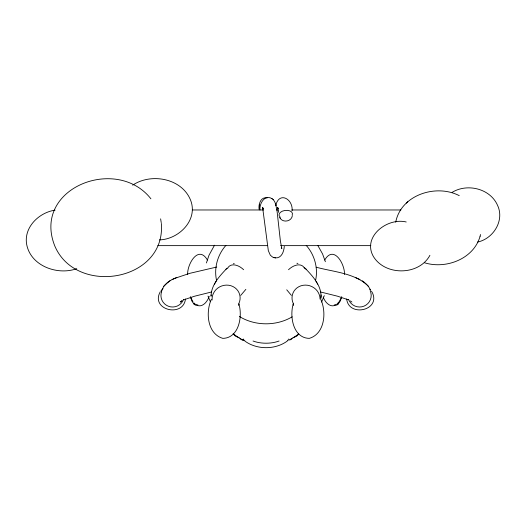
<?xml version="1.0" encoding="UTF-8"?>
<svg xmlns="http://www.w3.org/2000/svg" width="526" height="526" viewBox="0 0 526 526"><rect width="100%" height="100%" fill="white"/><g stroke="black" fill="none" stroke-linecap="round" stroke-linejoin="round"><path stroke-width="0.79" d="M259.298 209.637C258.305 204.338 260.501 196.599 267.32 197.842M259.246 209.387L259.331 204.502L259.436 205.712M305.474 268.602C313.128 276.643 322.379 286.585 320.86 298.59M321.024 297.335L321.09 294.928M211.077 296.21C211.11 285.105 219.48 276.183 226.66 268.602M187.664 274.559C186.98 264.598 198.282 244.373 207.415 260.015M259.962 210.032C259.279 203.457 264.848 193.989 272.198 198.795M185.468 298.998C183.272 318.02 149.976 309.913 160.312 291.7M315.639 280.128C318.263 267.898 314.502 254.696 306.224 245.392M284.296 246.385C283.941 251.441 281.601 258.457 275.315 257.865M395.703 222.228C400.924 194.876 436.1 183.633 459.251 195.646M275.709 205.502C279.175 191.037 293.225 199.019 292.088 210.775M480.1 236.227L480.521 234.511M292.344 215.732C291.496 221.834 282.166 223.116 279.766 217.435M206.409 262.961L209 255.255L214.516 245.195M293.324 303.699C289.359 316.218 293.094 338.126 309.314 338.369C324.864 333.767 326.666 312.181 320.788 299.379M341.716 296.914L340.19 301.142L338.257 303.969M480.1 236.227C473.67 259.042 445.798 269.483 424.377 262.717M291.864 338.382L289.846 340.072M161.245 291.858L163.737 286.354L168.11 282.12M324.305 295.645L321.577 302.055M209.21 296.335C207.606 301.444 202.24 308.42 196.283 304.889M341.729 296.999L339.198 301.674L336.995 304.074M211.347 299.379C205.462 312.181 207.27 333.767 222.82 338.369C239.041 338.126 242.775 316.218 238.811 303.699M238.462 305.356L239.028 304.199M429.913 255.301C419.031 275.65 385.17 276.058 373.348 256.432C362.105 236.654 387.419 217.323 406.217 221.985M214.437 284.145L215.081 283.08M215.509 282.363L216.133 281.318M324.72 260.015C333.852 244.373 345.155 264.598 344.471 274.559M240.763 295.356L245.866 289.346M225.91 245.392C217.626 254.696 213.872 267.898 216.495 280.128M161.074 290.641L162.942 288.761M163.737 286.354C166.466 282.949 170.056 280.305 174.099 278.662M225.95 269.286L227.219 268.076M406.263 203.115L407.801 201.728M338.257 303.969L336.883 304.955M287.42 340.947C275.414 349.915 256.721 349.915 244.715 340.947M168.3 282.002L169.944 280.779M181.746 300.938L180.24 302.055L182.101 300.694M132.651 185.172C151.449 172.495 182.568 178.445 190.866 200.899C197.934 220.578 178.406 239.415 159.391 239.895M292.2 316.816C276.433 326.232 254.952 326.159 239.337 316.442M452.136 192.352C467.285 183.041 490.232 188.545 497.543 205.324C504.796 220.532 493.224 238.896 477.417 242.105M291.174 339.066L298.807 334.023L296.657 336.199L292.949 337.784M335.851 304.889C330.196 308.302 324.838 301.937 323.207 296.999M289.504 339.855L291.174 339.066M174.882 278.32L189.735 273.342L216.751 267.03M172.147 279.543L176.795 277.452M183.758 299.813L194.633 296.197L211.557 291.989M279.082 341.012C271.186 343.951 260.949 343.951 253.052 341.012M197.934 304.955L195.251 304.955M336.883 304.955L334.201 304.955M233.386 263.776L234.208 263.5M76.75 268.668C57.518 275.657 30.6 265.998 26.642 244.268C23.683 227.219 39.102 212.438 55.092 210.15M192.661 209.973L263.625 209.973M276.545 209.973L278.155 209.973M291.858 209.973L400.891 209.973M157.807 245.635L267.681 245.635M280.575 245.635L370.837 245.635M262.829 208.138L263.164 208.684L262.559 207.507L263.085 209.098L262.592 207.277L268.326 250.678L270.338 255.228L272.692 257.148L274.224 257.687M273.98 257.648L275.565 257.904M316.179 267.201C333.234 271.843 352.801 272.863 366.813 284.586M320.577 291.989L337.501 296.197L348.376 299.813M296.927 263.23L297.926 263.506M239.185 337.784L235.477 336.199L233.32 334.017M242.749 340.223L241.145 339.507L240.264 338.382M243.656 340.309L240.277 338.711M355.339 277.452L357.253 278.32M358.035 278.662L359.988 279.543M240.277 338.711L233.09 333.8M195.251 304.955L193.877 303.969M362.19 280.779L363.834 282.002M364.025 282.12L368.397 286.354L370.639 290.142M350.388 300.938L351.894 302.055M273.06 199.492L274.552 201.399L275.775 204.456M271.981 198.624L273.27 199.663M304.232 267.425L306.185 269.286M369.699 289.195L370.179 289.662M194.022 303.002L195.139 304.074M286.729 289.8L291.371 295.356M367.26 285.112L368.397 286.354M193.877 303.969L191.944 301.142L190.419 296.914M150.909 198.808C116.601 155.085 31.81 188.15 54.763 245.905C76.178 296.546 166.196 281.39 161.324 223.386M371.455 291.161L371.823 291.7M192.937 301.674L190.405 296.999M317.789 245.412L322.576 253.973L325.384 261.711M315.995 281.318L316.626 282.363M317.053 283.08L317.691 284.145M281.528 247.739L281.364 247.45L281.824 248.561L280.384 240.947L277.09 211.314L275.565 203.694M372.152 292.246C381.337 310.406 348.751 317.605 346.667 298.998M279.885 217.659L280.24 218.336M278.057 208.263L278.215 208.585L277.649 207.395L278.662 212.379M293.107 304.199L293.672 305.356M210.347 301.674L207.987 296.112M275.887 204.87L276.091 205.6M160.621 218.855L161.226 222.63M211.044 294.928L211.077 296.033M280.075 217.021A6.766 4.024 -6.8 0 1 284.783 210.472A6.766 4.024 -6.8 0 1 292.2 215.049M370.146 290.654A11.684 11.579 10.7 0 1 363.992 306.145A11.684 11.579 10.7 0 1 348.58 299.445M183.554 299.445A11.684 11.579 -10.7 0 1 168.53 306.296A11.684 11.579 -10.7 0 1 161.673 291.424M227.6 268.411A14.143 8.817 48.9 0 1 243.637 269.72M212.116 300.044A14.143 13.281 -22.1 0 1 228.593 285.224A14.143 13.281 -22.1 0 1 238.857 303.541M288.498 269.72A14.143 8.817 -48.9 0 1 304.534 268.411M293.278 303.541A14.143 13.281 22.1 0 1 303.048 285.296A14.143 13.281 22.1 0 1 320.051 299.09M288.767 338.987A2.15 1.42 46.2 0 1 287.314 340.263M244.82 340.263A2.15 1.42 -46.2 0 1 243.367 338.987"/></g></svg>
